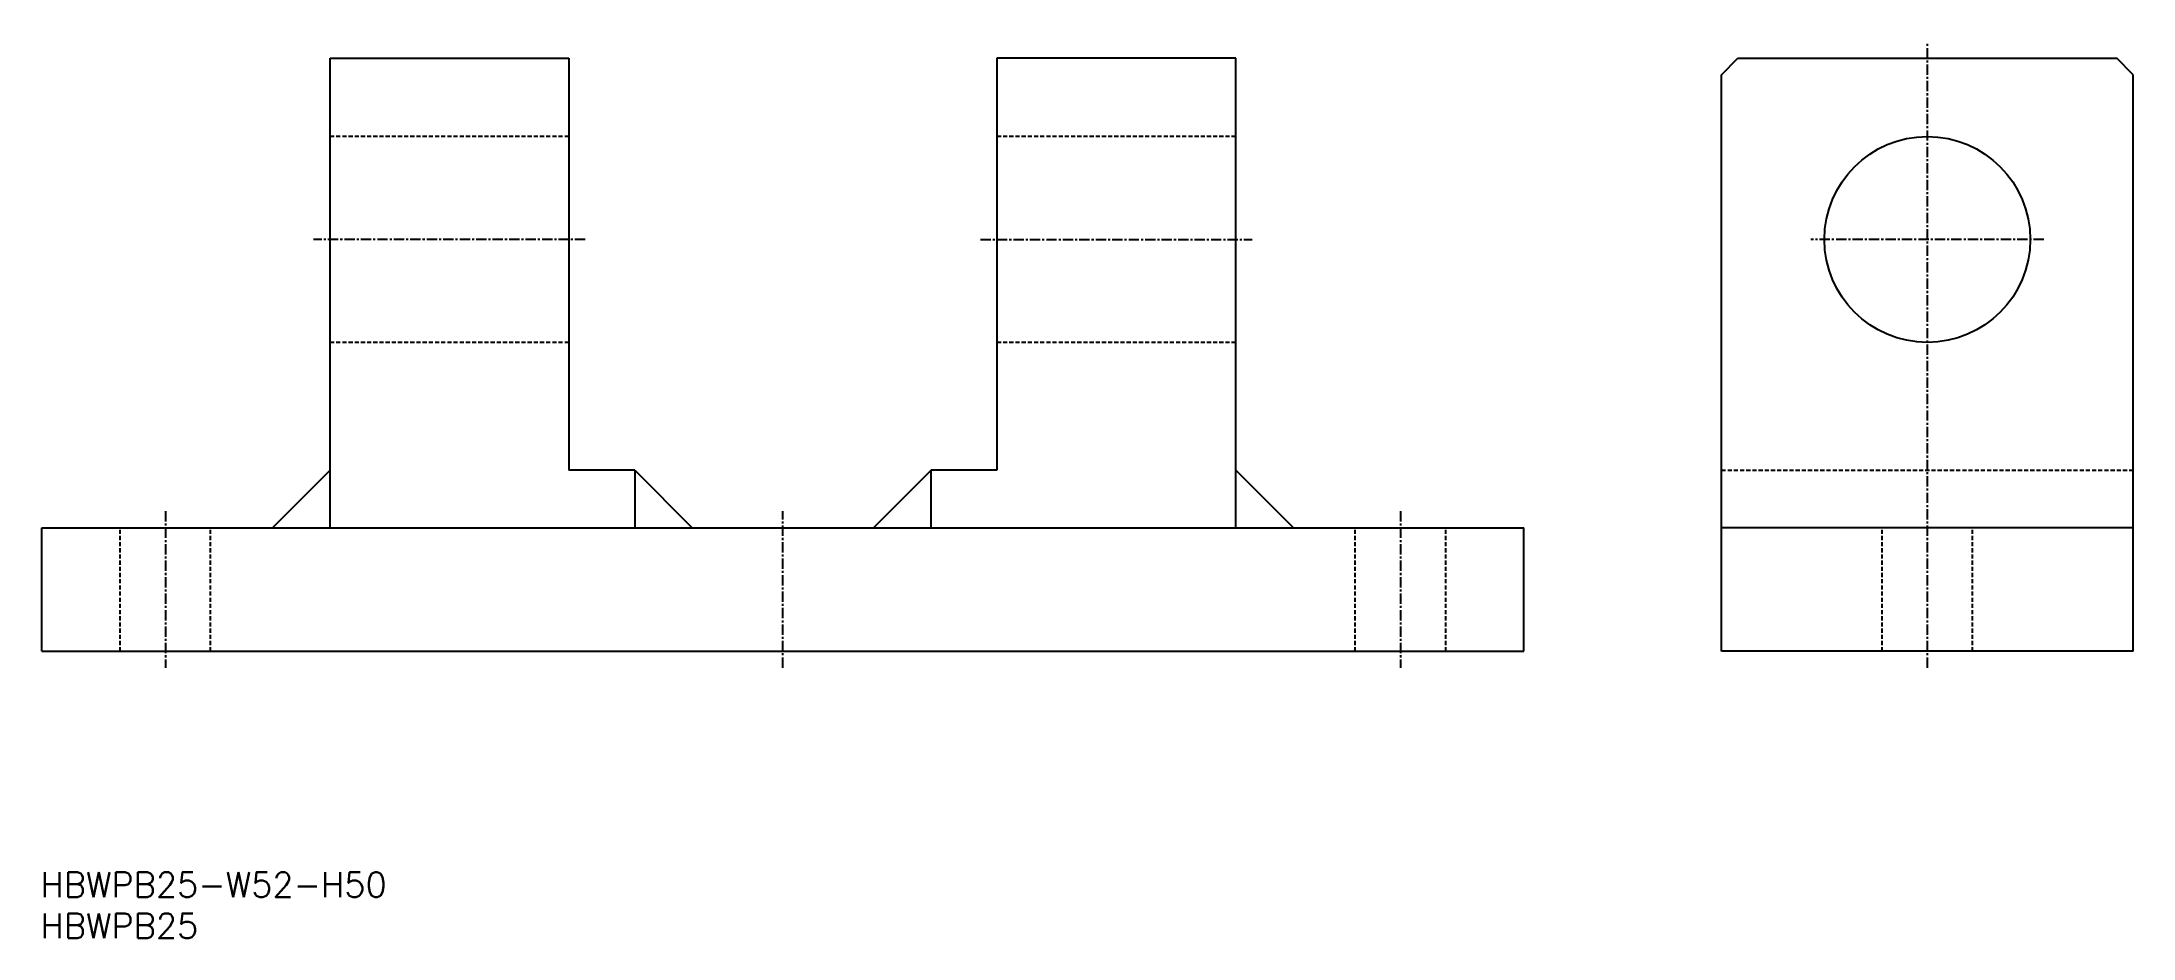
# Model space of a CAD drawing. Extents: x 24 to 278, y 36 to 145.
import ezdxf
from ezdxf.enums import TextEntityAlignment as Align

# ---------------------------------------------------------------- set-up
doc = ezdxf.new("R2010")
doc.units = 0
doc.linetypes.add('CENTER', pattern=[2, 1.25, -0.25, 0.25, -0.25])
doc.linetypes.add('DASHED', pattern=[0.75, 0.5, -0.25])
doc.layers.get('0').update_dxf_attribs({"linetype": 'CONTINUOUS'})
doc.layers.add('CENTER', color=1, linetype='CENTER')
doc.styles.get("Standard").update_dxf_attribs({"font": 'txt.shx', "bigfont": 'extfont.shx'})

msp = doc.modelspace()

# ---------------------------------------------------------------- linework, layer by layer
at = {"color": 7, "linetype": 'CONTINUOUS'}
for p, q in [((59.22, 85.63), (59.22, 142.63)), ((59.22, 142.63), (88.22, 142.63)), ((88.22, 142.63), (88.22, 92.63)), ((169.22, 142.63), (140.22, 142.63)), ((140.22, 142.63), (140.22, 92.63)), ((169.22, 85.63), (169.22, 142.63)), ((228.22, 140.63), (230.22, 142.63)), ((230.22, 142.63), (276.22, 142.63)), ((278.22, 140.63), (276.22, 142.63)), ((228.22, 70.63), (228.22, 140.63)), ((278.22, 70.63), (278.22, 140.63)), ((96.22, 92.63), (88.22, 92.63)), ((96.22, 92.63), (96.22, 85.63)), ((24.22, 70.63), (24.22, 85.63)), ((24.22, 85.63), (204.22, 85.63)), ((204.22, 70.63), (204.22, 85.63)), ((278.22, 85.63), (228.22, 85.63)), ((24.22, 70.63), (204.22, 70.63)), ((278.22, 70.63), (228.22, 70.63))]:
    msp.add_line(p, q, dxfattribs=at)
at = {"color": 3, "linetype": 'DASHED'}
for p, q in [((88.22, 133.13), (59.22, 133.13)), ((169.22, 133.13), (140.22, 133.13)), ((88.22, 108.13), (59.22, 108.13)), ((169.22, 108.13), (140.22, 108.13)), ((228.22, 92.63), (278.22, 92.63)), ((33.72, 70.63), (33.72, 85.63)), ((44.72, 70.63), (44.72, 85.63)), ((183.72, 70.63), (183.72, 85.63)), ((194.72, 70.63), (194.72, 85.63)), ((247.72, 70.63), (247.72, 85.63)), ((258.72, 70.63), (258.72, 85.63))]:
    msp.add_line(p, q, dxfattribs=at)
for p, q in [((59.22, 92.63), (52.22, 85.63)), ((96.22, 92.63), (103.22, 85.63)), ((132.22, 92.63), (125.22, 85.63)), ((132.22, 85.63), (132.22, 92.63)), ((140.22, 92.63), (132.22, 92.63)), ((169.22, 92.63), (176.22, 85.63))]:
    msp.add_line(p, q)
at = {"color": 7, "linetype": 'CONTINUOUS'}
msp.add_circle((253.22, 120.63), 12.5, dxfattribs=at)
at = {"layer": 'CENTER', "color": 1, "linetype": 'CENTER'}
for p, q in [((253.22, 68.63), (253.22, 144.63)), ((90.22, 120.63), (57.22, 120.63)), ((138.22, 120.63), (171.22, 120.63)), ((267.38, 120.63), (239.05, 120.63)), ((39.22, 87.63), (39.22, 68.63)), ((114.22, 68.63), (114.22, 87.63)), ((189.22, 87.63), (189.22, 68.63))]:
    msp.add_line(p, q, dxfattribs=at)

# ---------------------------------------------------------------- texts
at = {"color": 7, "linetype": 'CONTINUOUS'}
for s, p in [('HBWPB25-W52-H50', (24.06, 42.28)), ('HBWPB25', (24.06, 37.28))]:
    msp.add_text(s, height=3, dxfattribs=at).set_placement(p, align=Align.MIDDLE_LEFT)

doc.saveas('drawing.dxf')
